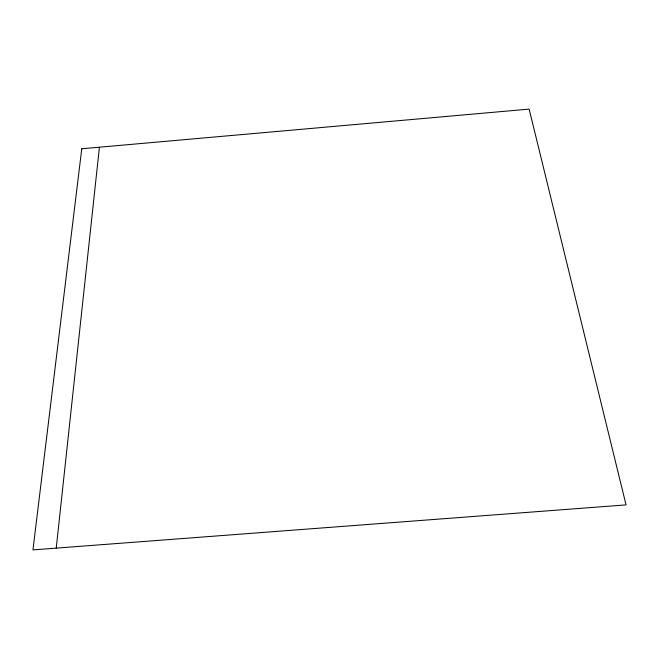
<?xml version="1.0" encoding="UTF-8"?>
<svg xmlns="http://www.w3.org/2000/svg" width="659" height="659" viewBox="0 0 659 659"><rect width="100%" height="100%" fill="white"/><g stroke="black" fill="none" stroke-linecap="round" stroke-linejoin="round"><path stroke-width="0.99" d="M56.246 548.123L99.418 147.204M81.765 148.769L32.95 549.894L626.05 504.885L529.144 109.106L81.765 148.769"/></g></svg>
